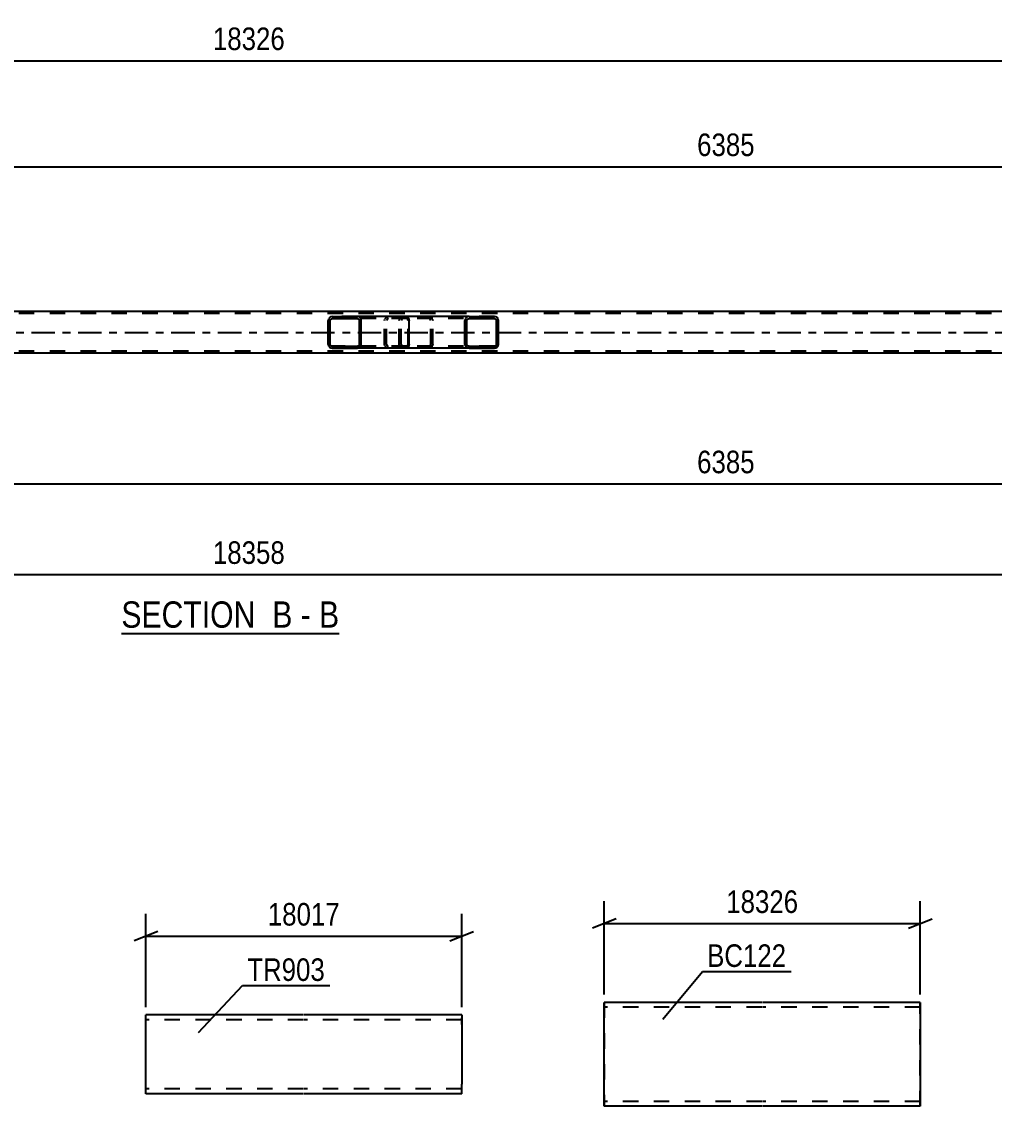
# Model space of a CAD drawing. Header units: millimetres. Extents: x 0 to 841, y 0 to 594.
# Drawn here: x 368.2 to 491.7, y 138.3 to 276 of the extents above; entities that cross this region are included whole.
import ezdxf

# ---------------------------------------------------------------- set-up
doc = ezdxf.new("R2010")
doc.units = ezdxf.units.MM
doc.linetypes.add('DXK_LINE_DOT2', pattern=[3.9198, 1.9599, -1.9599])
doc.linetypes.add('DXK_LINE_DOT3', pattern=[5.9187, 2.979, -0.9799, 0.9799, -0.9799])
doc.styles.add('Arial Narrow', font='ARIALN.TTF', dxfattribs={"height": 0.2})

# ---------------------------------------------------------------- blocks, each defined once
blk = doc.blocks.new('Unknown-283133313-12 - 1373')
at = {"color": 6, "linetype": 'Continuous'}
blk.add_line((380.87, 198.35), (408.52, 198.35), dxfattribs=at)
at = {"color": 0, "linetype": 'Continuous'}
for points in [[(398.98, 199.1), (398.98, 202.6), (380.87, 202.6), (380.87, 199.1)], [(402.59, 199.1), (402.59, 202.6), (400.03, 202.6), (400.03, 199.1)], [(404.91, 199.1), (404.91, 202.6), (403.64, 202.6), (403.64, 199.1)], [(408.52, 199.1), (408.52, 202.6), (405.96, 202.6), (405.96, 199.1)]]:
    blk.add_wipeout(points, dxfattribs=at)
at = {"color": 7, "linetype": 'Continuous', "style": 'Arial Narrow'}
for s, p in [('SECTION ', (380.87, 199.1)), ('B', (400.03, 199.1)), ('B', (405.96, 199.1)), ('-', (403.64, 199.1))]:
    blk.add_text(s, height=3.34, dxfattribs=at).set_placement(p)
blk = doc.blocks.new('Part-283133313-1537 - 1373')
at = {"linetype": 'Continuous'}
h = blk.add_hatch(dxfattribs=at)
h.set_pattern_fill('', scale=0.7, style=0, pattern_type=0)
h.set_pattern_definition([(45, (428.7026, 238.2945), (-1.57154, 1.57154), [])])
h.paths.add_polyline_path([(428.74, 238.11), (428.7, 238.29), (428.59, 238.45), (428.43, 238.55), (428.23, 238.59), (425, 238.59), (424.8, 238.55), (424.63, 238.45), (424.52, 238.29), (424.48, 238.11), (424.48, 235.07), (424.52, 234.89), (424.63, 234.73), (424.8, 234.63), (425, 234.59), (428.23, 234.59), (428.43, 234.63), (428.59, 234.73), (428.7, 234.89), (428.74, 235.07)])
h.paths.add_polyline_path([(428.47, 234.98), (428.41, 234.9), (428.33, 234.85), (428.23, 234.83), (425, 234.83), (424.9, 234.85), (424.81, 234.9), (424.76, 234.98), (424.74, 235.07), (424.74, 238.11), (424.76, 238.2), (424.81, 238.28), (424.9, 238.33), (425, 238.35), (428.23, 238.35), (428.33, 238.33), (428.41, 238.28), (428.47, 238.2), (428.49, 238.11), (428.49, 235.07)])
at = {"color": 7, "linetype": 'DXK_LINE_DOT2'}
for p, q in [((416.14, 238.11), (416.17, 238.29)), ((416.47, 238.28), (416.41, 238.2)), ((416.45, 238.55), (416.65, 238.59)), ((416.55, 238.33), (416.47, 238.28)), ((416.65, 238.35), (416.55, 238.33)), ((417.13, 238.59), (416.65, 238.59)), ((428.23, 238.35), (416.65, 238.35)), ((419.88, 238.59), (420.08, 238.55)), ((419.98, 238.33), (419.88, 238.35)), ((420.06, 238.28), (419.98, 238.33)), ((420.12, 238.2), (420.06, 238.28)), ((420.35, 238.29), (420.39, 238.11)), ((428.23, 238.59), (425, 238.59)), ((416.14, 235.07), (416.14, 238.11)), ((416.41, 238.2), (416.39, 238.11)), ((416.39, 235.07), (416.39, 238.11)), ((420.14, 238.11), (420.12, 238.2)), ((420.14, 235.07), (420.14, 238.11)), ((420.39, 235.07), (420.39, 238.11)), ((416.17, 234.89), (416.14, 235.07)), ((416.39, 235.07), (416.41, 234.98)), ((416.41, 234.98), (416.47, 234.9)), ((416.65, 234.59), (416.45, 234.63)), ((416.47, 234.9), (416.55, 234.85)), ((416.55, 234.85), (416.65, 234.83)), ((428.23, 234.83), (416.65, 234.83)), ((417.13, 234.59), (416.65, 234.59)), ((419.88, 234.83), (419.98, 234.85)), ((420.08, 234.63), (419.88, 234.59)), ((419.98, 234.85), (420.06, 234.9)), ((420.06, 234.9), (420.12, 234.98)), ((420.12, 234.98), (420.14, 235.07)), ((420.39, 235.07), (420.35, 234.89)), ((428.23, 234.59), (425, 234.59))]:
    blk.add_line(p, q, dxfattribs=at)
at = {"color": 2, "linetype": 'Continuous'}
for p, q in [((425, 238.59), (417.13, 238.59)), ((424.52, 238.29), (424.48, 238.11)), ((424.76, 238.2), (424.81, 238.28)), ((425, 238.59), (424.8, 238.55)), ((424.81, 238.28), (424.9, 238.33)), ((424.9, 238.33), (425, 238.35)), ((425, 238.59), (428.23, 238.59)), ((425, 238.35), (428.23, 238.35)), ((428.43, 238.55), (428.23, 238.59)), ((428.23, 238.35), (428.33, 238.33)), ((428.33, 238.33), (428.41, 238.28)), ((428.41, 238.28), (428.47, 238.2)), ((428.74, 238.11), (428.7, 238.29)), ((424.48, 235.07), (424.48, 238.11)), ((424.74, 238.11), (424.76, 238.2)), ((424.74, 235.07), (424.74, 238.11)), ((428.47, 238.2), (428.49, 238.11)), ((428.49, 235.07), (428.49, 238.11)), ((428.74, 235.07), (428.74, 238.11)), ((425, 234.59), (417.13, 234.59)), ((424.48, 235.07), (424.52, 234.89)), ((424.76, 234.98), (424.74, 235.07)), ((424.81, 234.9), (424.76, 234.98)), ((424.8, 234.63), (425, 234.59)), ((424.9, 234.85), (424.81, 234.9)), ((425, 234.83), (424.9, 234.85)), ((425, 234.83), (428.23, 234.83)), ((425, 234.59), (428.23, 234.59)), ((428.33, 234.85), (428.23, 234.83)), ((428.23, 234.59), (428.43, 234.63)), ((428.41, 234.9), (428.33, 234.85)), ((428.47, 234.98), (428.41, 234.9)), ((428.49, 235.07), (428.47, 234.98)), ((428.7, 234.89), (428.74, 235.07))]:
    blk.add_line(p, q, dxfattribs=at)
at = {"color": 7, "linetype": 'DXK_LINE_DOT2'}
for centre, start, end in [((416.63, 238.09), 110.7583, 155.6801), ((419.9, 238.09), 24.3199, 69.2417), ((416.63, 235.09), 204.3199, 249.2417), ((419.9, 235.09), 290.7583, 335.6801)]:
    blk.add_arc(centre, 0.496, start, end, dxfattribs=at)
at = {"color": 2, "linetype": 'Continuous'}
for centre, start, end in [((424.98, 238.09), 110.7583, 155.68), ((428.25, 238.09), 24.32, 69.2417), ((424.98, 235.09), 204.32, 249.2417), ((428.25, 235.09), 290.7583, 335.68)]:
    blk.add_arc(centre, 0.496, start, end, dxfattribs=at)
blk = doc.blocks.new('Part-283133313-1417 - 1373')
at = {"color": 7, "linetype": 'DXK_LINE_DOT2'}
for p, q in [((726.51, 238.99), (67.6, 238.99)), ((726.51, 234.19), (67.6, 234.19))]:
    blk.add_line(p, q, dxfattribs=at)
at = {"color": 2, "linetype": 'Continuous'}
for p, q in [((584.52, 239.23), (335.11, 239.23)), ((584.52, 233.95), (67.6, 233.95))]:
    blk.add_line(p, q, dxfattribs=at)
at = {"color": 7, "linetype": 'DXK_LINE_DOT3'}
blk.add_line((67.6, 236.59), (726.51, 236.59), dxfattribs=at)
blk = doc.blocks.new('Part-283133313-1547 - 1373')
at = {"linetype": 'Continuous'}
h = blk.add_hatch(dxfattribs=at)
h.set_pattern_fill('', scale=0.7, style=0, pattern_type=0)
h.set_pattern_definition([(45, (411.292, 238.2945), (-1.57154, 1.57154), [])])
h.paths.add_polyline_path([(411.33, 238.11), (411.29, 238.29), (411.18, 238.45), (411.02, 238.55), (410.83, 238.59), (407.64, 238.59), (407.45, 238.55), (407.29, 238.45), (407.18, 238.29), (407.14, 238.11), (407.14, 235.07), (407.18, 234.89), (407.29, 234.73), (407.45, 234.63), (407.64, 234.59), (410.83, 234.59), (411.02, 234.63), (411.18, 234.73), (411.29, 234.89), (411.33, 235.07)])
h.paths.add_polyline_path([(411.06, 234.98), (411.01, 234.9), (410.92, 234.85), (410.83, 234.83), (407.64, 234.83), (407.55, 234.85), (407.47, 234.9), (407.41, 234.98), (407.39, 235.07), (407.39, 238.11), (407.41, 238.2), (407.47, 238.28), (407.55, 238.33), (407.64, 238.35), (410.83, 238.35), (410.92, 238.33), (411.01, 238.28), (411.06, 238.2), (411.08, 238.11), (411.08, 235.07)])
at = {"color": 2, "linetype": 'Continuous'}
for p, q in [((407.18, 238.29), (407.14, 238.11)), ((407.41, 238.2), (407.47, 238.28)), ((407.64, 238.59), (407.45, 238.55)), ((407.47, 238.28), (407.55, 238.33)), ((407.55, 238.33), (407.64, 238.35)), ((407.64, 238.59), (410.83, 238.59)), ((407.64, 238.35), (410.83, 238.35)), ((417.13, 238.59), (410.83, 238.59)), ((411.02, 238.55), (410.83, 238.59)), ((410.83, 238.35), (410.92, 238.33)), ((410.92, 238.33), (411.01, 238.28)), ((411.01, 238.28), (411.06, 238.2)), ((411.33, 238.11), (411.29, 238.29)), ((417.13, 238.59), (417.23, 238.55)), ((417.23, 238.55), (417.32, 238.45)), ((417.32, 238.45), (417.38, 238.29)), ((417.38, 238.29), (417.4, 238.11)), ((407.14, 235.07), (407.14, 238.11)), ((407.39, 238.11), (407.41, 238.2)), ((407.39, 235.07), (407.39, 238.11)), ((411.06, 238.2), (411.08, 238.11)), ((411.08, 235.07), (411.08, 238.11)), ((411.33, 235.07), (411.33, 238.11)), ((417.4, 235.07), (417.4, 238.11)), ((407.14, 235.07), (407.18, 234.89)), ((407.41, 234.98), (407.39, 235.07)), ((407.47, 234.9), (407.41, 234.98)), ((407.45, 234.63), (407.64, 234.59)), ((407.55, 234.85), (407.47, 234.9)), ((407.64, 234.83), (407.55, 234.85)), ((407.64, 234.83), (410.83, 234.83)), ((407.64, 234.59), (410.83, 234.59)), ((410.92, 234.85), (410.83, 234.83)), ((410.83, 234.59), (411.02, 234.63)), ((417.13, 234.59), (410.83, 234.59)), ((411.01, 234.9), (410.92, 234.85)), ((411.06, 234.98), (411.01, 234.9)), ((411.08, 235.07), (411.06, 234.98)), ((411.29, 234.89), (411.33, 235.07)), ((417.23, 234.63), (417.13, 234.59)), ((417.32, 234.73), (417.23, 234.63)), ((417.38, 234.89), (417.32, 234.73)), ((417.4, 235.07), (417.38, 234.89))]:
    blk.add_line(p, q, dxfattribs=at)
at = {"color": 7, "linetype": 'DXK_LINE_DOT2'}
for p, q in [((410.83, 238.59), (407.64, 238.59)), ((417.13, 238.35), (407.64, 238.35)), ((414.29, 238.11), (414.33, 238.29)), ((414.62, 238.28), (414.56, 238.2)), ((414.6, 238.55), (414.79, 238.59)), ((414.7, 238.33), (414.62, 238.28)), ((414.79, 238.35), (414.7, 238.33)), ((416.14, 238.35), (416.14, 238.59)), ((417.18, 238.33), (417.13, 238.35)), ((417.22, 238.28), (417.18, 238.33)), ((417.25, 238.2), (417.22, 238.28)), ((414.29, 235.07), (414.29, 238.11)), ((414.56, 238.2), (414.54, 238.11)), ((414.54, 235.07), (414.54, 238.11)), ((417.26, 238.11), (417.25, 238.2)), ((417.26, 235.07), (417.26, 238.11)), ((417.13, 234.83), (407.64, 234.83)), ((410.83, 234.59), (407.64, 234.59)), ((414.33, 234.89), (414.29, 235.07)), ((414.54, 235.07), (414.56, 234.98)), ((414.56, 234.98), (414.62, 234.9)), ((414.79, 234.59), (414.6, 234.63)), ((414.62, 234.9), (414.64, 234.89)), ((414.64, 234.89), (414.7, 234.85)), ((414.7, 234.85), (414.79, 234.83)), ((416.14, 234.59), (416.14, 234.83)), ((417.13, 234.83), (417.18, 234.85)), ((417.18, 234.85), (417.22, 234.9)), ((417.22, 234.9), (417.25, 234.98)), ((417.25, 234.98), (417.26, 235.07))]:
    blk.add_line(p, q, dxfattribs=at)
at = {"color": 2, "linetype": 'Continuous'}
for centre, start, end in [((407.63, 238.1), 111.1941, 156.1506), ((410.84, 238.1), 23.8494, 68.8059), ((407.63, 235.09), 203.8494, 248.8059), ((410.84, 235.09), 291.1941, 336.1506)]:
    blk.add_arc(centre, 0.492, start, end, dxfattribs=at)
at = {"color": 7, "linetype": 'DXK_LINE_DOT2'}
for centre, start, end in [((414.78, 238.1), 111.1941, 156.1506), ((414.78, 235.09), 203.8494, 248.8059)]:
    blk.add_arc(centre, 0.492, start, end, dxfattribs=at)
blk = doc.blocks.new('Part-283133313-5879 - 5873')
at = {"color": 2, "linetype": 'Continuous'}
for p, q in [((442.18, 138.33), (442.18, 151.53)), ((442.18, 151.53), (442.18, 151.53)), ((462.18, 151.53), (442.18, 151.53)), ((482.28, 151.53), (462.28, 151.53)), ((482.28, 151.53), (482.28, 151.53)), ((482.28, 151.53), (482.28, 138.33)), ((442.18, 138.33), (442.18, 138.33)), ((462.18, 138.33), (442.18, 138.33)), ((482.28, 138.33), (462.28, 138.33)), ((482.28, 138.33), (482.28, 138.33))]:
    blk.add_line(p, q, dxfattribs=at)
at = {"color": 7, "linetype": 'DXK_LINE_DOT2'}
for p, q in [((442.18, 151.53), (442.18, 138.33)), ((482.28, 138.33), (482.28, 151.53)), ((482.28, 151.53), (482.28, 151.53)), ((462.18, 150.93), (442.18, 150.93)), ((482.28, 150.93), (462.28, 150.93)), ((482.28, 150.93), (482.28, 150.93)), ((462.18, 138.93), (442.18, 138.93)), ((482.28, 138.93), (462.28, 138.93)), ((482.28, 138.93), (482.28, 138.93)), ((482.28, 138.33), (482.28, 138.33))]:
    blk.add_line(p, q, dxfattribs=at)
blk = doc.blocks.new('Part-283133313-5904 - 5898')
at = {"color": 2, "linetype": 'Continuous'}
for p, q in [((403.98, 149.93), (383.98, 149.93)), ((383.98, 140.02), (383.98, 149.93)), ((424.08, 149.93), (404.08, 149.93)), ((424.08, 149.93), (424.08, 149.84)), ((424.08, 149.84), (424.08, 148.73)), ((424.08, 148.73), (424.08, 141.13)), ((424.08, 139.93), (424.08, 141.13)), ((383.98, 139.93), (383.98, 140.02)), ((403.98, 139.93), (383.98, 139.93)), ((424.08, 139.93), (404.08, 139.93))]:
    blk.add_line(p, q, dxfattribs=at)
at = {"color": 7, "linetype": 'DXK_LINE_DOT2'}
for p, q in [((403.98, 149.33), (383.98, 149.33)), ((424.08, 149.33), (404.08, 149.33)), ((424.08, 148.73), (424.08, 149.58)), ((383.98, 140.53), (383.98, 140.58)), ((403.98, 140.53), (383.98, 140.53)), ((424.08, 140.53), (404.08, 140.53)), ((424.08, 140.58), (424.08, 140.9)), ((424.08, 140.53), (424.08, 140.58))]:
    blk.add_line(p, q, dxfattribs=at)
blk = doc.blocks.new('StraightDimension-283133313-1760 - 1373')
at = {"color": 7, "linetype": 'Continuous'}
blk.add_line((329.91, 257.63), (585.32, 257.63), dxfattribs=at)
at = {"color": 0}
blk.add_wipeout([(461.87, 258.38), (461.87, 262.58), (453.36, 262.58), (453.36, 258.38)], dxfattribs=at)
at = {"color": 3, "style": 'Arial Narrow'}
blk.add_text('6385', height=2.863, dxfattribs=at).set_placement((453.96, 258.98))
blk = doc.blocks.new('StraightDimension-283133313-1683 - 1373')
at = {"color": 7, "linetype": 'Continuous'}
blk.add_line((58.34, 205.85), (735.77, 205.85), dxfattribs=at)
at = {"color": 0}
blk.add_wipeout([(402.23, 206.6), (402.23, 210.8), (391.89, 210.8), (391.89, 206.6)], dxfattribs=at)
at = {"color": 3, "style": 'Arial Narrow'}
blk.add_text('18358', height=2.863, dxfattribs=at).set_placement((392.49, 207.2))
blk = doc.blocks.new('StraightDimension-283133313-1711 - 1373')
at = {"color": 7, "linetype": 'Continuous'}
blk.add_line((58.98, 271.09), (735.13, 271.09), dxfattribs=at)
at = {"color": 0}
blk.add_wipeout([(402.23, 271.84), (402.23, 276.04), (391.89, 276.04), (391.89, 271.84)], dxfattribs=at)
at = {"color": 3, "style": 'Arial Narrow'}
blk.add_text('18326', height=2.863, dxfattribs=at).set_placement((392.49, 272.44))
blk = doc.blocks.new('StraightDimension-283133313-1737 - 1373')
at = {"color": 7, "linetype": 'Continuous'}
blk.add_line((329.91, 217.36), (585.32, 217.36), dxfattribs=at)
at = {"color": 0}
blk.add_wipeout([(461.87, 218.11), (461.87, 222.31), (453.36, 222.31), (453.36, 218.11)], dxfattribs=at)
at = {"color": 3, "style": 'Arial Narrow'}
blk.add_text('6385', height=2.863, dxfattribs=at).set_placement((453.96, 218.71))
blk = doc.blocks.new('StraightDimension-283133313-5884 - 5873')
at = {"color": 7, "linetype": 'Continuous'}
for p, q in [((442.18, 152.53), (442.18, 164.38)), ((482.28, 152.53), (482.28, 164.38)), ((443.68, 162.13), (440.68, 160.93)), ((442.18, 161.53), (482.28, 161.53)), ((480.78, 160.93), (483.78, 162.13))]:
    blk.add_line(p, q, dxfattribs=at)
at = {"color": 0}
blk.add_wipeout([(467.4, 162.28), (467.4, 166.48), (457.06, 166.48), (457.06, 162.28)], dxfattribs=at)
at = {"color": 3, "style": 'Arial Narrow'}
blk.add_text('18326', height=2.863, dxfattribs=at).set_placement((457.66, 162.88))
blk = doc.blocks.new('StraightDimension-283133313-5909 - 5898')
at = {"color": 7, "linetype": 'Continuous'}
for p, q in [((383.98, 150.93), (383.98, 162.78)), ((424.08, 150.93), (424.08, 162.78)), ((385.48, 160.53), (382.48, 159.33)), ((383.98, 159.93), (424.08, 159.93)), ((422.58, 159.33), (425.58, 160.53))]:
    blk.add_line(p, q, dxfattribs=at)
at = {"color": 0}
blk.add_wipeout([(409.2, 160.68), (409.2, 164.88), (398.86, 164.88), (398.86, 160.68)], dxfattribs=at)
at = {"color": 3, "style": 'Arial Narrow'}
blk.add_text('18017', height=2.863, dxfattribs=at).set_placement((399.46, 161.28))
blk = doc.blocks.new('Mark-283133313-5875 - 5873')
at = {"color": 0}
blk.add_wipeout([(465.28, 156.03), (465.28, 159.03), (455.23, 159.03), (455.23, 156.03)], dxfattribs=at)
blk.add_wipeout([(465.28, 156.03), (465.28, 159.03), (455.23, 159.03), (455.23, 156.03)], dxfattribs=at)
at = {"color": 30, "linetype": 'Continuous'}
for p, q in [((449.62, 149.4), (454.63, 155.43)), ((454.63, 155.43), (465.88, 155.43))]:
    blk.add_line(p, q, dxfattribs=at)
at = {"color": 3, "style": 'Arial Narrow'}
blk.add_text('BC122', height=2.863, dxfattribs=at).set_placement((455.23, 156.03))
blk = doc.blocks.new('Mark-283133313-5900 - 5898')
at = {"color": 0}
blk.add_wipeout([(406.72, 154.25), (406.72, 157.25), (396.85, 157.25), (396.85, 154.25)], dxfattribs=at)
blk.add_wipeout([(406.72, 154.25), (406.72, 157.25), (396.85, 157.25), (396.85, 154.25)], dxfattribs=at)
at = {"color": 30, "linetype": 'Continuous'}
for p, q in [((390.65, 147.71), (396.25, 153.65)), ((396.25, 153.65), (407.32, 153.65))]:
    blk.add_line(p, q, dxfattribs=at)
at = {"color": 3, "style": 'Arial Narrow'}
blk.add_text('TR903', height=2.863, dxfattribs=at).set_placement((396.85, 154.25))

msp = doc.modelspace()

# ---------------------------------------------------------------- block references
for name in ['StraightDimension-283133313-1760 - 1373', 'Part-283133313-1417 - 1373', 'Part-283133313-1547 - 1373', 'Part-283133313-1537 - 1373', 'StraightDimension-283133313-1683 - 1373', 'Unknown-283133313-12 - 1373', 'StraightDimension-283133313-5884 - 5873', 'StraightDimension-283133313-5909 - 5898', 'Part-283133313-5879 - 5873', 'Part-283133313-5904 - 5898']:
    msp.add_blockref(name, (0, 0))

# ---------------------------------------------------------------- next in the draw order: block references
for name in ['StraightDimension-283133313-1711 - 1373', 'StraightDimension-283133313-1737 - 1373', 'Mark-283133313-5875 - 5873', 'Mark-283133313-5900 - 5898']:
    msp.add_blockref(name, (0, 0))

doc.saveas('drawing.dxf')
